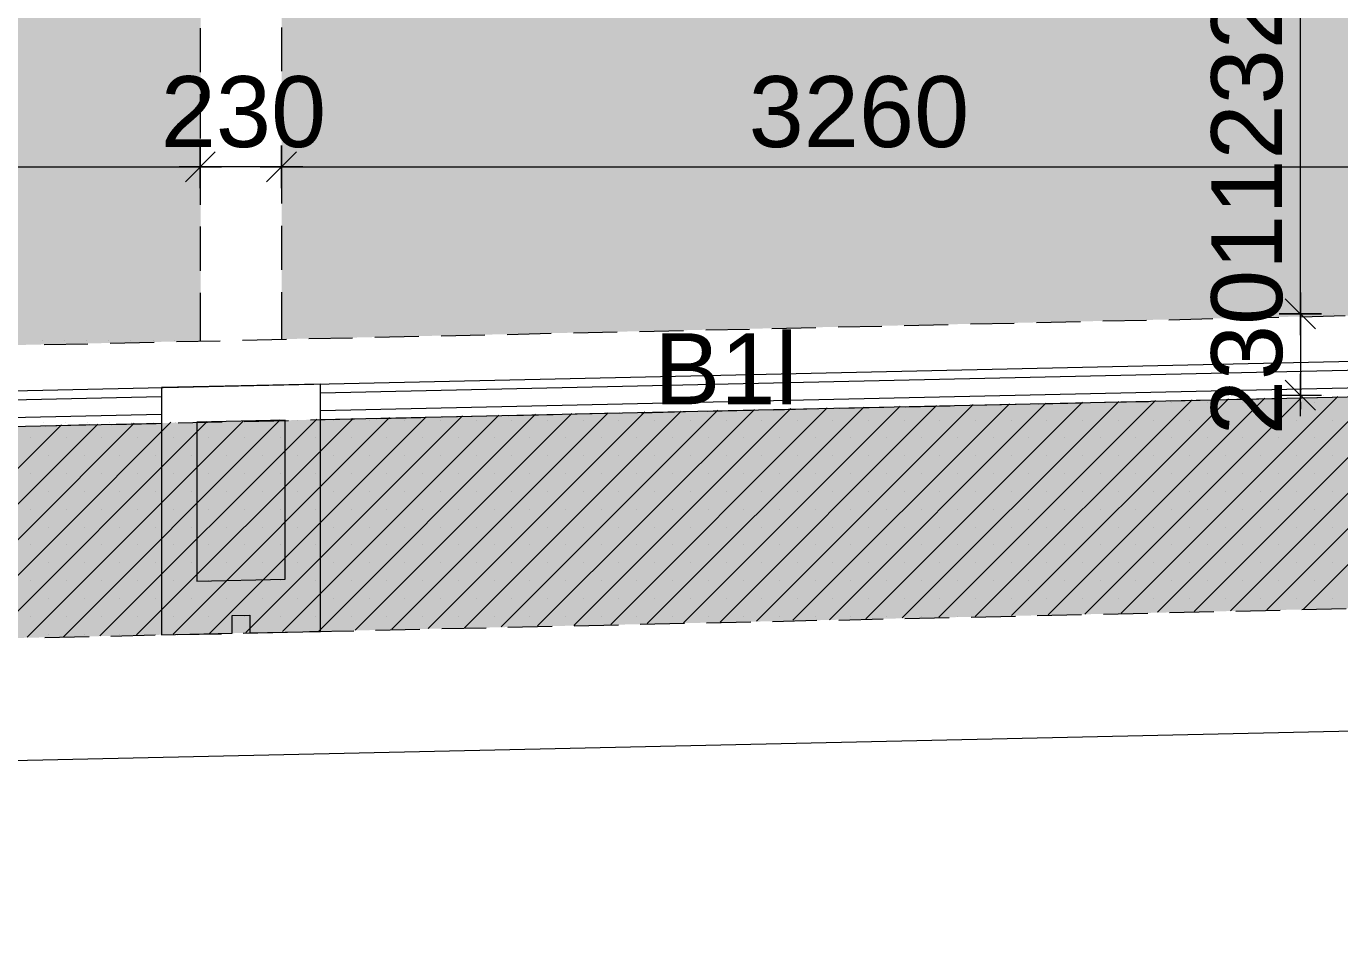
# Model space of a CAD drawing. Header units: millimetres. Extents: x -1303 to 98744, y -1303 to 90097.
# Drawn here: x 59436 to 63157, y 14373 to 16963 of the extents above; entities that cross this region are included whole.
import ezdxf

# ---------------------------------------------------------------- set-up
doc = ezdxf.new("R2010")
doc.units = ezdxf.units.MM
doc.layers.add('PDF_Geometry', color=7, linetype='Continuous')
doc.layers.add('PDF_Text', color=7, linetype='Continuous')
doc.layers.add('PDF_Solid Fills', color=192, linetype='Continuous', true_color=0xc2c0c0c0)
doc.styles.add('PDF ArialMT', font='arial.ttf')

msp = doc.modelspace()

# ---------------------------------------------------------------- hatches: boundary and pattern name
at = {"layer": 'PDF_Solid Fills', "true_color": 0x00007f}
h = msp.add_hatch(color=254, dxfattribs=at)
h.paths.add_polyline_path([(74624.31541, 16167.67383), (74624.31541, 15567.81796), (9799.46285, 14130.21454), (9804.28731, 14730.15409)], flags=0)
h.paths.add_polyline_path([(7404.275, 37242.73593), (8004.29925, 37242.73593), (8004.29925, 16872.72168), (7404.275, 16872.72168)], flags=0)
h.paths.add_polyline_path([(8004.29925, 16872.72168), (7983.4807, 16679.51365), (7983.31127, 16481.90264), (8004.55339, 16283.02302), (8047.46016, 16086.42856), (8111.52536, 15895.75776), (8195.3089, 15714.14292), (8297.03284, 15544.62953), (8413.99157, 15389.5038), (8546.60657, 15247.57974), (8696.06174, 15118.18072), (8860.41285, 15004.26957), (9037.28897, 14908.29987), (9223.47415, 14832.13321), (9415.6677, 14776.86981), (9610.40055, 14743.01796), (9804.28731, 14730.15409), (9799.46285, 14130.21454), (9584.16557, 14140.28601), (9363.53556, 14170.83718), (9140.28256, 14223.64598), (8917.70726, 14299.55851), (8699.36241, 14399.25246), (8488.88858, 14522.21955), (8289.92424, 14667.61267), (8106.02423, 14833.65595), (7940.23508, 15017.64068), (7795.09507, 15216.68973), (7672.21268, 15427.33299), (7572.77287, 15645.76255), (7497.02977, 15868.42256), (7444.47407, 16091.67659), (7414.09232, 16312.38925), (7404.275, 16527.68859), (7404.275, 16872.72168), (8004.29925, 16872.72168)], flags=0)
h.paths.add_polyline_path([(7194.30944, 37692.71099), (7194.30944, 80672.7138), (7694.3009, 80672.7138), (7694.3009, 37692.71099)], flags=0)
h = msp.add_hatch(color=254, dxfattribs=at)
h.paths.add_polyline_path([(12814.30857, 16872.72168), (12814.30857, 15026.95077), (9799.20871, 14960.09316), (9658.30121, 14967.03233), (9514.00728, 14987.42836), (9368.02118, 15022.38044), (9222.54335, 15072.39683), (9079.77321, 15137.90008), (8942.25007, 15218.63604), (8812.34276, 15314.0138), (8692.25382, 15422.7637), (8584.01219, 15543.36091), (8489.14272, 15673.68971), (8408.99871, 15811.5517), (8344.08741, 15954.57597), (8294.664, 16100.30898), (8260.38859, 16246.37773), (8240.58554, 16390.84108), (8234.23832, 16531.75065), (8234.23832, 16872.72168)], flags=0)
h.paths.add_polyline_path([(22479.26705, 17272.68137), (22479.26705, 15241.31724), (19209.26177, 15168.7901), (19209.26177, 17272.68137)], flags=0)
h.paths.add_polyline_path([(25959.23687, 17272.68137), (25959.23687, 15322.73089), (22709.2898, 15246.39481), (22709.2898, 17272.68137)], flags=0)
h.paths.add_polyline_path([(32124.25101, 18282.73679), (32124.25101, 15455.26118), (26189.25962, 15327.89318), (26189.25962, 18282.73679)], flags=0)
h.paths.add_polyline_path([(36934.25928, 16872.72168), (36934.25928, 15561.8943), (32354.27376, 15460.33875), (32354.27376, 16872.72168)], flags=0)
h.paths.add_polyline_path([(50274.26033, 16872.72168), (50274.26033, 15857.75915), (45694.27273, 15756.20359), (45694.27273, 16872.72168)], flags=0)
h.paths.add_polyline_path([(59929.31471, 17272.68137), (59929.31471, 16071.87252), (56669.29721, 15999.59848), (56669.29721, 17272.68137)], flags=0)
h.paths.add_polyline_path([(63419.27024, 17272.68137), (63419.27024, 16149.30779), (60159.25274, 16076.95111), (60159.25274, 17272.68137)], flags=0)
h.paths.add_polyline_path([(69584.28231, 18282.73679), (69584.28231, 16285.98588), (63649.29506, 16154.3864), (63649.29506, 18282.73679)], flags=0)
h.paths.add_polyline_path([(74394.29472, 16872.72168), (74394.29472, 16409.62861), (69814.31126, 16291.06242), (69814.31126, 16872.72168)], flags=0)
h.paths.add_polyline_path([(18979.23903, 18282.73679), (18979.23903, 15163.7115), (13044.24764, 15027.79686), (13044.24764, 18282.73679), (18944.28591, 18282.73679)], flags=0)
h.paths.add_polyline_path([(56439.27239, 18282.73679), (56439.27239, 15994.4362), (50504.281, 15862.83775), (50504.281, 18282.73679)], flags=0)

# ---------------------------------------------------------------- linework, layer by layer
at = {"layer": 'PDF_Geometry', "color": 9, "lineweight": 0, "true_color": 0xc0c0c0}
msp.add_lwpolyline([(73543.76698, 33926.94469), (73593.70177, 33827.08339), (73593.70177, 33926.94469), (74523.7764, 33926.94469), (74523.7764, 34597.21299), (74623.6377, 34597.21299), (74623.6377, 16267.28307), (9842.20122, 14831.96378, -0.0040587119), (9814.553, 14831.94622, -0.4141989555), (8103.90849, 16521.17195), (8103.90849, 13152.0657)], format="xyb", dxfattribs=at)
at = {"layer": 'PDF_Geometry', "color": 122, "lineweight": 0, "true_color": 0x00b88a}
for points in [[(63045.46185, 16188.5771), (63045.46185, 16169.11187), (63045.46185, 17252.37109), (63045.46185, 17232.06081)], [(56709.24008, 16565.17894), (56688.92979, 16565.17894), (59909.08707, 16565.17894), (59888.77679, 16565.17894)], [(60158.74446, 16565.17894), (59928.55436, 16565.17894)], [(60198.52205, 16565.17894), (60179.05475, 16565.17894), (63399.21203, 16565.17894), (63378.90174, 16565.17894)], [(63045.46185, 16148.80159), (63045.46185, 15918.60838)], [(63045.46185, 15858.52156), (63045.46185, 15978.69521)], [(63087.77666, 15876.29357), (63002.29991, 15960.92319)], [(62985.37398, 15918.60838), (63105.54971, 15918.60838)], [(63045.46185, 15899.14316), (63045.46185, 15878.83184)]]:
    msp.add_lwpolyline(points, dxfattribs=at)
at = {"layer": 'PDF_Geometry', "color": 157, "lineweight": 0, "true_color": 0x3f5f7f}
for points in [[(59928.55436, 16957.85957), (59928.55436, 16833.45444)], [(60158.74446, 16960.39888), (60158.74446, 16835.99374)], [(59928.55436, 16770.82934), (59928.55436, 16645.57708)], [(60158.74446, 16773.36657), (60158.74446, 16648.11639)], [(59928.55436, 16582.94991), (59928.55436, 16457.69973)], [(60158.74446, 16585.48922), (60158.74446, 16461.08408)], [(59928.55436, 16395.91968), (59928.55436, 16270.66742)], [(60158.74446, 16398.45899), (60158.74446, 16273.20673)], [(59928.55436, 16208.04233), (59928.55436, 16071.7878)], [(60158.74446, 16210.57956), (60158.74446, 16076.86641)], [(61735.39688, 16111.56331), (61859.79995, 16114.10261)], [(61922.42505, 16115.79479), (62047.67938, 16118.3341)], [(62110.30448, 16120.02627), (62234.71168, 16122.56558)], [(62297.33678, 16124.25775), (62422.58697, 16126.79706)], [(62485.21207, 16128.48924), (62609.61927, 16131.02854)], [(62672.24436, 16131.87567), (62797.49869, 16135.26002)], [(62860.12379, 16136.10715), (62984.52686, 16139.4915)], [(63047.15609, 16140.33863), (63172.40628, 16143.72298)], [(60047.87883, 16074.3271), (60173.13316, 16076.86641)], [(60235.75825, 16078.55859), (60360.16546, 16081.09789)], [(60422.79056, 16082.79007), (60548.04075, 16085.32937)], [(60610.66585, 16086.17442), (60735.07305, 16089.56085)], [(60797.69814, 16090.4059), (60922.95247, 16093.79233)], [(60985.57757, 16094.63739), (61109.98064, 16098.02381)], [(61172.60987, 16098.86887), (61297.86006, 16101.40817)], [(61360.48516, 16103.10035), (61484.89237, 16105.63965)], [(61547.51746, 16107.33183), (61672.76766, 16109.87113)], [(59485.93894, 16061.63266), (59610.34615, 16064.17196)], [(59672.97124, 16065.86414), (59798.22144, 16068.40345)], [(59860.85066, 16070.09562), (59985.25373, 16072.63493)], [(62115.38308, 15889.8341), (62239.78615, 15892.37341)], [(62302.41538, 15894.06559), (62427.66557, 15896.60489)], [(62490.29067, 15898.29707), (62614.69788, 15900.83637)], [(62677.32297, 15902.52855), (62802.57317, 15905.06785)], [(62865.20239, 15906.76003), (62989.60546, 15909.29933)], [(63052.23057, 15910.99151), (63177.48489, 15913.53081)], [(60427.86916, 15852.59687), (60553.11935, 15855.13616)], [(60615.74445, 15856.82835), (60740.15166, 15859.36764)], [(60802.77675, 15861.05983), (60928.02695, 15863.59912)], [(60990.65617, 15865.29131), (61115.05924, 15867.83061)], [(61177.68434, 15868.6767), (61302.93867, 15872.06209)], [(61365.56376, 15872.90818), (61489.97097, 15876.29357)], [(61552.59607, 15877.13966), (61677.84626, 15880.52505)], [(61740.47136, 15881.37114), (61864.87856, 15884.75653)], [(61927.50365, 15885.60262), (62052.75798, 15888.14193)], [(59491.01754, 15831.43946), (59615.42474, 15834.82485)], [(59678.04985, 15835.67094), (59803.30003, 15838.21024)], [(59865.92514, 15839.90242), (59990.33234, 15842.44172)], [(60052.95743, 15844.1339), (60178.21176, 15846.6732)], [(60240.83686, 15848.36538), (60365.23993, 15850.90468)]]:
    msp.add_lwpolyline(points, dxfattribs=at)
at = {"layer": 'PDF_Geometry', "color": 122, "lineweight": 0, "true_color": 0x00b88a}
for points in [[(59970.86917, 16607.49375), (59886.23955, 16522.86412)], [(59928.55436, 16505.09107), (59928.55436, 16625.26473)], [(60116.42965, 16522.86412), (60201.05928, 16607.49375)], [(60158.74446, 16625.26473), (60158.74446, 16505.09107)], [(59988.6381, 16565.17894), (59868.46651, 16565.17894)], [(60098.65661, 16565.17894), (60218.83233, 16565.17894)], [(63087.77666, 16106.48678), (63002.29991, 16191.1164)], [(63045.46185, 16088.71373), (63045.46185, 16208.88738)], [(62985.37398, 16148.80159), (63105.54971, 16148.80159)]]:
    msp.add_lwpolyline(points, close=True, dxfattribs=at)
at = {"layer": 'PDF_Geometry', "lineweight": 0}
for points in [[(59928.55436, 16565.17894), (59928.55436, 16565.17894)], [(59928.55436, 16565.17894), (59928.55436, 16565.17894)], [(60158.74446, 16565.17894), (60158.74446, 16565.17894)], [(60158.74446, 16565.17894), (60158.74446, 16565.17894)], [(63045.46185, 16148.80159), (63045.46185, 16148.80159)], [(63045.46185, 16148.80159), (63045.46185, 16148.80159)], [(63138.55443, 16148.80159), (63138.55443, 16148.80159)], [(63138.55443, 16148.80159), (63138.55443, 16148.80159)], [(59481.70746, 16071.7878), (59481.70746, 16071.7878)], [(59481.70746, 16071.7878), (59481.70746, 16071.7878)], [(59544.33256, 16071.7878), (59544.33256, 16071.7878)], [(59544.33256, 16071.7878), (59544.33256, 16071.7878)], [(59606.96178, 16071.7878), (59606.96178, 16071.7878)], [(59606.96178, 16071.7878), (59606.96178, 16071.7878)], [(59669.58688, 16071.7878), (59669.58688, 16071.7878)], [(59669.58688, 16071.7878), (59669.58688, 16071.7878)], [(59732.21198, 16071.7878), (59732.21198, 16071.7878)], [(59732.21198, 16071.7878), (59732.21198, 16071.7878)], [(59794.83707, 16071.7878), (59794.83707, 16071.7878)], [(59794.83707, 16071.7878), (59794.83707, 16071.7878)], [(59856.61918, 16071.7878), (59856.61918, 16071.7878)], [(59856.61918, 16071.7878), (59856.61918, 16071.7878)], [(59928.55436, 16071.7878), (59928.55436, 16071.7878)], [(59928.55436, 16071.7878), (59928.55436, 16071.7878)], [(61504.35552, 15277.96149), (62117.92031, 15891.52628)], [(61607.60532, 15280.5008), (62221.17012, 15894.06559)], [(61710.85099, 15282.19297), (62324.41578, 15895.75776)], [(61814.10078, 15284.73228), (62427.66557, 15898.29707)], [(61917.35058, 15287.27158), (62530.91537, 15900.83637)], [(62020.59624, 15288.96376), (62635.00816, 15903.37464)], [(62123.84605, 15291.50306), (62738.25795, 15905.06785)], [(62227.09171, 15294.04133), (62841.50362, 15907.60612)], [(62331.18863, 15295.73454), (62944.75342, 15910.14542)], [(62434.43429, 15298.27281), (63047.99908, 15911.8376)], [(62478.44335, 15898.29707), (62478.44335, 15898.29707)], [(62537.68409, 15300.81211), (63151.24888, 15914.3769)], [(62579.15178, 15898.29707), (62579.15178, 15898.29707)], [(62640.93388, 15303.35038), (63254.49867, 15916.91517)], [(62680.70733, 15898.29707), (62680.70733, 15898.29707)], [(62744.17955, 15305.04359), (63357.74434, 15919.45447)], [(62781.41576, 15898.29707), (62781.41576, 15898.29707)], [(62847.42935, 15307.58186), (63460.99414, 15921.14665)], [(62882.12832, 15898.29707), (62882.12832, 15898.29707)], [(62950.67501, 15310.12117), (63564.2398, 15923.68596)], [(62983.68387, 15898.29707), (62983.68387, 15898.29707)], [(63045.46185, 15918.60838), (63045.46185, 15918.60838)], [(63053.92481, 15311.81334), (63667.4896, 15926.22526)], [(63084.3923, 15898.29707), (63084.3923, 15898.29707)], [(63109.78119, 15918.60838), (63109.78119, 15918.60838)], [(59747.44366, 15239.03208), (60361.85557, 15852.59687)], [(59851.54058, 15241.57137), (60465.10537, 15855.13616)], [(59954.78624, 15243.26356), (60568.35104, 15856.82835)], [(60058.03604, 15245.80285), (60671.60083, 15859.36764)], [(60161.28583, 15248.34112), (60774.85062, 15861.90591)], [(60264.5315, 15250.03433), (60878.09629, 15864.44522)], [(60367.7813, 15252.5726), (60981.34609, 15866.13739)], [(60471.02696, 15255.11191), (61084.59176, 15868.6767)], [(60574.27676, 15256.80409), (61187.84155, 15871.216)], [(60677.52655, 15259.34339), (61291.09134, 15872.90818)], [(60780.77222, 15261.88269), (61395.18413, 15875.44748)], [(60884.02202, 15264.42096), (61498.43393, 15877.98575)], [(60987.26768, 15266.11417), (61601.67959, 15880.52505)], [(61091.3646, 15268.65245), (61704.9294, 15882.21724)], [(61194.61027, 15271.19174), (61808.17506, 15884.75653)], [(61297.86006, 15272.88393), (61911.42485, 15887.2948)], [(61401.10986, 15275.42322), (62014.67465, 15888.98801)], [(58921.46181, 15220.41396), (59535.0266, 15833.97875)], [(59024.70747, 15222.95224), (59638.27226, 15836.51703)], [(59127.95728, 15225.49154), (59741.52207, 15839.05633)], [(59231.20294, 15227.18372), (59844.76773, 15841.59563)], [(59334.45273, 15229.72302), (59948.01753, 15843.28781)], [(59437.70253, 15232.26232), (60051.26732, 15845.82711)], [(59484.24882, 15841.59563), (59484.24882, 15841.59563)], [(59540.94819, 15233.9545), (60155.36011, 15848.36538)], [(59546.87393, 15841.59563), (59546.87393, 15841.59563)], [(59609.49902, 15841.59563), (59609.49902, 15841.59563)], [(59644.198, 15236.4938), (60258.6099, 15850.0586)], [(59672.12411, 15841.59563), (59672.12411, 15841.59563)], [(59734.74922, 15841.59563), (59734.74922, 15841.59563)], [(59797.37844, 15841.59563), (59797.37844, 15841.59563)], [(59859.15642, 15841.59563), (59859.15642, 15841.59563)], [(59933.62884, 15841.59563), (59933.62884, 15841.59563)], [(60205.29076, 15847.51929), (60205.29076, 15847.51929)], [(60305.99919, 15847.51929), (60305.99919, 15847.51929)], [(60407.55475, 15847.51929), (60407.55475, 15847.51929)], [(60508.2673, 15847.51929), (60508.2673, 15847.51929)], [(60609.82285, 15847.51929), (60609.82285, 15847.51929)], [(60710.53129, 15847.51929), (60710.53129, 15847.51929)], [(60811.23971, 15847.51929), (60811.23971, 15847.51929)], [(60912.79526, 15847.51929), (60912.79526, 15847.51929)], [(61013.50369, 15847.51929), (61013.50369, 15847.51929)], [(61114.21212, 15847.51929), (61114.21212, 15847.51929)], [(61215.76768, 15847.51929), (61215.76768, 15847.51929)], [(61316.48023, 15847.51929), (61316.48023, 15847.51929)], [(61418.03578, 15847.51929), (61418.03578, 15847.51929)], [(61518.74422, 15847.51929), (61518.74422, 15847.51929)], [(61619.45264, 15847.51929), (61619.45264, 15847.51929)], [(61721.00819, 15847.51929), (61721.00819, 15847.51929)], [(61821.71662, 15847.51929), (61821.71662, 15847.51929)], [(61922.42505, 15847.51929), (61922.42505, 15847.51929)], [(62023.98061, 15847.51929), (62023.98061, 15847.51929)], [(62124.69316, 15847.51929), (62124.69316, 15847.51929)], [(62226.24871, 15847.51929), (62226.24871, 15847.51929)], [(62326.95715, 15847.51929), (62326.95715, 15847.51929)], [(62427.66557, 15847.51929), (62427.66557, 15847.51929)], [(62529.22113, 15847.51929), (62529.22113, 15847.51929)], [(62629.92955, 15847.51929), (62629.92955, 15847.51929)], [(62730.63799, 15847.51929), (62730.63799, 15847.51929)], [(62832.19354, 15847.51929), (62832.19354, 15847.51929)], [(62932.90609, 15847.51929), (62932.90609, 15847.51929)], [(63034.46164, 15847.51929), (63034.46164, 15847.51929)], [(63135.17008, 15847.51929), (63135.17008, 15847.51929)], [(59447.8556, 15797.58761), (59447.8556, 15797.58761)], [(59548.56404, 15797.58761), (59548.56404, 15797.58761)], [(59649.27659, 15797.58761), (59649.27659, 15797.58761)], [(59750.83215, 15797.58761), (59750.83215, 15797.58761)], [(59851.54058, 15797.58761), (59851.54058, 15797.58761)], [(59953.09613, 15797.58761), (59953.09613, 15797.58761)], [(60053.80456, 15797.58761), (60053.80456, 15797.58761)], [(60154.51298, 15797.58761), (60154.51298, 15797.58761)], [(60256.06854, 15797.58761), (60256.06854, 15797.58761)], [(60356.77697, 15797.58761), (60356.77697, 15797.58761)], [(60457.48953, 15797.58761), (60457.48953, 15797.58761)], [(60559.04508, 15797.58761), (60559.04508, 15797.58761)], [(60659.75351, 15797.58761), (60659.75351, 15797.58761)], [(60761.30906, 15797.58761), (60761.30906, 15797.58761)], [(60862.01749, 15797.58761), (60862.01749, 15797.58761)], [(60962.72591, 15797.58761), (60962.72591, 15797.58761)], [(61064.28147, 15797.58761), (61064.28147, 15797.58761)], [(61164.9899, 15797.58761), (61164.9899, 15797.58761)], [(61265.70246, 15797.58761), (61265.70246, 15797.58761)], [(61367.25801, 15797.58761), (61367.25801, 15797.58761)], [(61467.96644, 15797.58761), (61467.96644, 15797.58761)], [(61569.52199, 15797.58761), (61569.52199, 15797.58761)], [(61670.23042, 15797.58761), (61670.23042, 15797.58761)], [(61770.93884, 15797.58761), (61770.93884, 15797.58761)], [(61872.4944, 15797.58761), (61872.4944, 15797.58761)], [(61973.20283, 15797.58761), (61973.20283, 15797.58761)], [(62073.91539, 15797.58761), (62073.91539, 15797.58761)], [(62175.47094, 15797.58761), (62175.47094, 15797.58761)], [(62276.17937, 15797.58761), (62276.17937, 15797.58761)], [(62377.73492, 15797.58761), (62377.73492, 15797.58761)], [(62478.44335, 15797.58761), (62478.44335, 15797.58761)], [(62579.15178, 15797.58761), (62579.15178, 15797.58761)], [(62680.70733, 15797.58761), (62680.70733, 15797.58761)], [(62781.41576, 15797.58761), (62781.41576, 15797.58761)], [(62882.12832, 15797.58761), (62882.12832, 15797.58761)], [(62983.68387, 15797.58761), (62983.68387, 15797.58761)], [(63084.3923, 15797.58761), (63084.3923, 15797.58761)], [(59497.78626, 15746.80983), (59497.78626, 15746.80983)], [(59599.34181, 15746.80983), (59599.34181, 15746.80983)], [(59700.05437, 15746.80983), (59700.05437, 15746.80983)], [(59801.60992, 15746.80983), (59801.60992, 15746.80983)], [(59902.31836, 15746.80983), (59902.31836, 15746.80983)], [(60003.02678, 15746.80983), (60003.02678, 15746.80983)], [(60104.58233, 15746.80983), (60104.58233, 15746.80983)], [(60205.29076, 15746.80983), (60205.29076, 15746.80983)], [(60305.99919, 15746.80983), (60305.99919, 15746.80983)], [(60407.55475, 15746.80983), (60407.55475, 15746.80983)], [(60508.2673, 15746.80983), (60508.2673, 15746.80983)], [(60609.82285, 15746.80983), (60609.82285, 15746.80983)], [(60710.53129, 15746.80983), (60710.53129, 15746.80983)], [(60811.23971, 15746.80983), (60811.23971, 15746.80983)], [(60912.79526, 15746.80983), (60912.79526, 15746.80983)], [(61013.50369, 15746.80983), (61013.50369, 15746.80983)], [(61114.21212, 15746.80983), (61114.21212, 15746.80983)], [(61215.76768, 15746.80983), (61215.76768, 15746.80983)], [(61316.48023, 15746.80983), (61316.48023, 15746.80983)], [(61418.03578, 15746.80983), (61418.03578, 15746.80983)], [(61518.74422, 15746.80983), (61518.74422, 15746.80983)], [(61619.45264, 15746.80983), (61619.45264, 15746.80983)], [(61721.00819, 15746.80983), (61721.00819, 15746.80983)], [(61821.71662, 15746.80983), (61821.71662, 15746.80983)], [(61922.42505, 15746.80983), (61922.42505, 15746.80983)], [(62023.98061, 15746.80983), (62023.98061, 15746.80983)], [(62124.69316, 15746.80983), (62124.69316, 15746.80983)], [(62226.24871, 15746.80983), (62226.24871, 15746.80983)], [(62326.95715, 15746.80983), (62326.95715, 15746.80983)], [(62427.66557, 15746.80983), (62427.66557, 15746.80983)], [(62529.22113, 15746.80983), (62529.22113, 15746.80983)], [(62629.92955, 15746.80983), (62629.92955, 15746.80983)], [(62730.63799, 15746.80983), (62730.63799, 15746.80983)], [(62832.19354, 15746.80983), (62832.19354, 15746.80983)], [(62932.90609, 15746.80983), (62932.90609, 15746.80983)], [(63034.46164, 15746.80983), (63034.46164, 15746.80983)], [(63135.17008, 15746.80983), (63135.17008, 15746.80983)], [(59447.8556, 15696.03206), (59447.8556, 15696.03206)], [(59548.56404, 15696.03206), (59548.56404, 15696.03206)], [(59649.27659, 15696.03206), (59649.27659, 15696.03206)], [(59750.83215, 15696.03206), (59750.83215, 15696.03206)], [(59851.54058, 15696.03206), (59851.54058, 15696.03206)], [(59953.09613, 15696.03206), (59953.09613, 15696.03206)], [(60053.80456, 15696.03206), (60053.80456, 15696.03206)], [(60154.51298, 15696.03206), (60154.51298, 15696.03206)], [(60256.06854, 15696.03206), (60256.06854, 15696.03206)], [(60356.77697, 15696.03206), (60356.77697, 15696.03206)], [(60457.48953, 15696.03206), (60457.48953, 15696.03206)], [(60559.04508, 15696.03206), (60559.04508, 15696.03206)], [(60659.75351, 15696.03206), (60659.75351, 15696.03206)], [(60761.30906, 15696.03206), (60761.30906, 15696.03206)], [(60862.01749, 15696.03206), (60862.01749, 15696.03206)], [(60962.72591, 15696.03206), (60962.72591, 15696.03206)], [(61064.28147, 15696.03206), (61064.28147, 15696.03206)], [(61164.9899, 15696.03206), (61164.9899, 15696.03206)], [(61265.70246, 15696.03206), (61265.70246, 15696.03206)], [(61367.25801, 15696.03206), (61367.25801, 15696.03206)], [(61467.96644, 15696.03206), (61467.96644, 15696.03206)], [(61569.52199, 15696.03206), (61569.52199, 15696.03206)], [(61670.23042, 15696.03206), (61670.23042, 15696.03206)], [(61770.93884, 15696.03206), (61770.93884, 15696.03206)], [(61872.4944, 15696.03206), (61872.4944, 15696.03206)], [(61973.20283, 15696.03206), (61973.20283, 15696.03206)], [(62073.91539, 15696.03206), (62073.91539, 15696.03206)], [(62175.47094, 15696.03206), (62175.47094, 15696.03206)], [(62276.17937, 15696.03206), (62276.17937, 15696.03206)], [(62377.73492, 15696.03206), (62377.73492, 15696.03206)], [(62478.44335, 15696.03206), (62478.44335, 15696.03206)], [(62579.15178, 15696.03206), (62579.15178, 15696.03206)], [(62680.70733, 15696.03206), (62680.70733, 15696.03206)], [(62781.41576, 15696.03206), (62781.41576, 15696.03206)], [(62882.12832, 15696.03206), (62882.12832, 15696.03206)], [(62983.68387, 15696.03206), (62983.68387, 15696.03206)], [(63084.3923, 15696.03206), (63084.3923, 15696.03206)], [(59497.78626, 15646.10037), (59497.78626, 15646.10037)], [(59599.34181, 15646.10037), (59599.34181, 15646.10037)], [(59700.05437, 15646.10037), (59700.05437, 15646.10037)], [(59801.60992, 15646.10037), (59801.60992, 15646.10037)], [(59902.31836, 15646.10037), (59902.31836, 15646.10037)], [(60003.02678, 15646.10037), (60003.02678, 15646.10037)], [(60104.58233, 15646.10037), (60104.58233, 15646.10037)], [(60205.29076, 15646.10037), (60205.29076, 15646.10037)], [(60305.99919, 15646.10037), (60305.99919, 15646.10037)], [(60407.55475, 15646.10037), (60407.55475, 15646.10037)], [(60508.2673, 15646.10037), (60508.2673, 15646.10037)], [(60609.82285, 15646.10037), (60609.82285, 15646.10037)], [(60710.53129, 15646.10037), (60710.53129, 15646.10037)], [(60811.23971, 15646.10037), (60811.23971, 15646.10037)], [(60912.79526, 15646.10037), (60912.79526, 15646.10037)], [(61013.50369, 15646.10037), (61013.50369, 15646.10037)], [(61114.21212, 15646.10037), (61114.21212, 15646.10037)], [(61215.76768, 15646.10037), (61215.76768, 15646.10037)], [(61316.48023, 15646.10037), (61316.48023, 15646.10037)], [(61418.03578, 15646.10037), (61418.03578, 15646.10037)], [(61518.74422, 15646.10037), (61518.74422, 15646.10037)], [(61619.45264, 15646.10037), (61619.45264, 15646.10037)], [(61721.00819, 15646.10037), (61721.00819, 15646.10037)], [(61821.71662, 15646.10037), (61821.71662, 15646.10037)], [(61922.42505, 15646.10037), (61922.42505, 15646.10037)], [(62023.98061, 15646.10037), (62023.98061, 15646.10037)], [(62124.69316, 15646.10037), (62124.69316, 15646.10037)], [(62226.24871, 15646.10037), (62226.24871, 15646.10037)], [(62326.95715, 15646.10037), (62326.95715, 15646.10037)], [(62427.66557, 15646.10037), (62427.66557, 15646.10037)], [(62529.22113, 15646.10037), (62529.22113, 15646.10037)], [(62629.92955, 15646.10037), (62629.92955, 15646.10037)], [(62730.63799, 15646.10037), (62730.63799, 15646.10037)], [(62832.19354, 15646.10037), (62832.19354, 15646.10037)], [(62932.90609, 15646.10037), (62932.90609, 15646.10037)], [(63034.46164, 15646.10037), (63034.46164, 15646.10037)], [(63135.17008, 15646.10037), (63135.17008, 15646.10037)], [(59447.8556, 15595.32259), (59447.8556, 15595.32259)], [(59548.56404, 15595.32259), (59548.56404, 15595.32259)], [(59649.27659, 15595.32259), (59649.27659, 15595.32259)], [(59750.83215, 15595.32259), (59750.83215, 15595.32259)], [(59851.54058, 15595.32259), (59851.54058, 15595.32259)], [(59953.09613, 15595.32259), (59953.09613, 15595.32259)], [(60053.80456, 15595.32259), (60053.80456, 15595.32259)], [(60154.51298, 15595.32259), (60154.51298, 15595.32259)], [(60256.06854, 15595.32259), (60256.06854, 15595.32259)], [(60356.77697, 15595.32259), (60356.77697, 15595.32259)], [(60457.48953, 15595.32259), (60457.48953, 15595.32259)], [(60559.04508, 15595.32259), (60559.04508, 15595.32259)], [(60659.75351, 15595.32259), (60659.75351, 15595.32259)], [(60761.30906, 15595.32259), (60761.30906, 15595.32259)], [(60862.01749, 15595.32259), (60862.01749, 15595.32259)], [(60962.72591, 15595.32259), (60962.72591, 15595.32259)], [(61064.28147, 15595.32259), (61064.28147, 15595.32259)], [(61164.9899, 15595.32259), (61164.9899, 15595.32259)], [(61265.70246, 15595.32259), (61265.70246, 15595.32259)], [(61367.25801, 15595.32259), (61367.25801, 15595.32259)], [(61467.96644, 15595.32259), (61467.96644, 15595.32259)], [(61569.52199, 15595.32259), (61569.52199, 15595.32259)], [(61670.23042, 15595.32259), (61670.23042, 15595.32259)], [(61770.93884, 15595.32259), (61770.93884, 15595.32259)], [(61872.4944, 15595.32259), (61872.4944, 15595.32259)], [(61973.20283, 15595.32259), (61973.20283, 15595.32259)], [(62073.91539, 15595.32259), (62073.91539, 15595.32259)], [(62175.47094, 15595.32259), (62175.47094, 15595.32259)], [(62276.17937, 15595.32259), (62276.17937, 15595.32259)], [(62377.73492, 15595.32259), (62377.73492, 15595.32259)], [(62478.44335, 15595.32259), (62478.44335, 15595.32259)], [(62579.15178, 15595.32259), (62579.15178, 15595.32259)], [(62680.70733, 15595.32259), (62680.70733, 15595.32259)], [(62781.41576, 15595.32259), (62781.41576, 15595.32259)], [(62882.12832, 15595.32259), (62882.12832, 15595.32259)], [(62983.68387, 15595.32259), (62983.68387, 15595.32259)], [(63084.3923, 15595.32259), (63084.3923, 15595.32259)], [(59497.78626, 15544.54482), (59497.78626, 15544.54482)], [(59599.34181, 15544.54482), (59599.34181, 15544.54482)], [(59700.05437, 15544.54482), (59700.05437, 15544.54482)], [(59801.60992, 15544.54482), (59801.60992, 15544.54482)], [(59902.31836, 15544.54482), (59902.31836, 15544.54482)], [(60003.02678, 15544.54482), (60003.02678, 15544.54482)], [(60104.58233, 15544.54482), (60104.58233, 15544.54482)], [(60205.29076, 15544.54482), (60205.29076, 15544.54482)], [(60305.99919, 15544.54482), (60305.99919, 15544.54482)], [(60407.55475, 15544.54482), (60407.55475, 15544.54482)], [(60508.2673, 15544.54482), (60508.2673, 15544.54482)], [(60609.82285, 15544.54482), (60609.82285, 15544.54482)], [(60710.53129, 15544.54482), (60710.53129, 15544.54482)], [(60811.23971, 15544.54482), (60811.23971, 15544.54482)], [(60912.79526, 15544.54482), (60912.79526, 15544.54482)], [(61013.50369, 15544.54482), (61013.50369, 15544.54482)], [(61114.21212, 15544.54482), (61114.21212, 15544.54482)], [(61215.76768, 15544.54482), (61215.76768, 15544.54482)], [(61316.48023, 15544.54482), (61316.48023, 15544.54482)], [(61418.03578, 15544.54482), (61418.03578, 15544.54482)], [(61518.74422, 15544.54482), (61518.74422, 15544.54482)], [(61619.45264, 15544.54482), (61619.45264, 15544.54482)], [(61721.00819, 15544.54482), (61721.00819, 15544.54482)], [(61821.71662, 15544.54482), (61821.71662, 15544.54482)], [(61922.42505, 15544.54482), (61922.42505, 15544.54482)], [(62023.98061, 15544.54482), (62023.98061, 15544.54482)], [(62124.69316, 15544.54482), (62124.69316, 15544.54482)], [(62226.24871, 15544.54482), (62226.24871, 15544.54482)], [(62326.95715, 15544.54482), (62326.95715, 15544.54482)], [(62427.66557, 15544.54482), (62427.66557, 15544.54482)], [(62529.22113, 15544.54482), (62529.22113, 15544.54482)], [(62629.92955, 15544.54482), (62629.92955, 15544.54482)], [(62730.63799, 15544.54482), (62730.63799, 15544.54482)], [(62832.19354, 15544.54482), (62832.19354, 15544.54482)], [(62932.90609, 15544.54482), (62932.90609, 15544.54482)], [(63034.46164, 15544.54482), (63034.46164, 15544.54482)], [(63135.17008, 15544.54482), (63135.17008, 15544.54482)], [(59447.8556, 15494.61417), (59447.8556, 15494.61417)], [(59548.56404, 15494.61417), (59548.56404, 15494.61417)], [(59649.27659, 15494.61417), (59649.27659, 15494.61417)], [(59750.83215, 15494.61417), (59750.83215, 15494.61417)], [(59851.54058, 15494.61417), (59851.54058, 15494.61417)], [(59953.09613, 15494.61417), (59953.09613, 15494.61417)], [(60053.80456, 15494.61417), (60053.80456, 15494.61417)], [(60154.51298, 15494.61417), (60154.51298, 15494.61417)], [(60256.06854, 15494.61417), (60256.06854, 15494.61417)], [(60356.77697, 15494.61417), (60356.77697, 15494.61417)], [(60457.48953, 15494.61417), (60457.48953, 15494.61417)], [(60559.04508, 15494.61417), (60559.04508, 15494.61417)], [(60659.75351, 15494.61417), (60659.75351, 15494.61417)], [(60761.30906, 15494.61417), (60761.30906, 15494.61417)], [(60862.01749, 15494.61417), (60862.01749, 15494.61417)], [(60962.72591, 15494.61417), (60962.72591, 15494.61417)], [(61064.28147, 15494.61417), (61064.28147, 15494.61417)], [(61164.9899, 15494.61417), (61164.9899, 15494.61417)], [(61265.70246, 15494.61417), (61265.70246, 15494.61417)], [(61367.25801, 15494.61417), (61367.25801, 15494.61417)], [(61467.96644, 15494.61417), (61467.96644, 15494.61417)], [(61569.52199, 15494.61417), (61569.52199, 15494.61417)], [(61670.23042, 15494.61417), (61670.23042, 15494.61417)], [(61770.93884, 15494.61417), (61770.93884, 15494.61417)], [(61872.4944, 15494.61417), (61872.4944, 15494.61417)], [(61973.20283, 15494.61417), (61973.20283, 15494.61417)], [(62073.91539, 15494.61417), (62073.91539, 15494.61417)], [(62175.47094, 15494.61417), (62175.47094, 15494.61417)], [(62276.17937, 15494.61417), (62276.17937, 15494.61417)], [(62377.73492, 15494.61417), (62377.73492, 15494.61417)], [(62478.44335, 15494.61417), (62478.44335, 15494.61417)], [(62579.15178, 15494.61417), (62579.15178, 15494.61417)], [(62680.70733, 15494.61417), (62680.70733, 15494.61417)], [(62781.41576, 15494.61417), (62781.41576, 15494.61417)], [(62882.12832, 15494.61417), (62882.12832, 15494.61417)], [(62983.68387, 15494.61417), (62983.68387, 15494.61417)], [(63084.3923, 15494.61417), (63084.3923, 15494.61417)], [(59497.78626, 15443.83639), (59497.78626, 15443.83639)], [(59599.34181, 15443.83639), (59599.34181, 15443.83639)], [(59700.05437, 15443.83639), (59700.05437, 15443.83639)], [(59801.60992, 15443.83639), (59801.60992, 15443.83639)], [(59902.31836, 15443.83639), (59902.31836, 15443.83639)], [(60003.02678, 15443.83639), (60003.02678, 15443.83639)], [(60104.58233, 15443.83639), (60104.58233, 15443.83639)], [(60205.29076, 15443.83639), (60205.29076, 15443.83639)], [(60305.99919, 15443.83639), (60305.99919, 15443.83639)], [(60407.55475, 15443.83639), (60407.55475, 15443.83639)], [(60508.2673, 15443.83639), (60508.2673, 15443.83639)], [(60609.82285, 15443.83639), (60609.82285, 15443.83639)], [(60710.53129, 15443.83639), (60710.53129, 15443.83639)], [(60811.23971, 15443.83639), (60811.23971, 15443.83639)], [(60912.79526, 15443.83639), (60912.79526, 15443.83639)], [(61013.50369, 15443.83639), (61013.50369, 15443.83639)], [(61114.21212, 15443.83639), (61114.21212, 15443.83639)], [(61215.76768, 15443.83639), (61215.76768, 15443.83639)], [(61316.48023, 15443.83639), (61316.48023, 15443.83639)], [(61418.03578, 15443.83639), (61418.03578, 15443.83639)], [(61518.74422, 15443.83639), (61518.74422, 15443.83639)], [(61619.45264, 15443.83639), (61619.45264, 15443.83639)], [(61721.00819, 15443.83639), (61721.00819, 15443.83639)], [(61821.71662, 15443.83639), (61821.71662, 15443.83639)], [(61922.42505, 15443.83639), (61922.42505, 15443.83639)], [(62023.98061, 15443.83639), (62023.98061, 15443.83639)], [(62124.69316, 15443.83639), (62124.69316, 15443.83639)], [(62226.24871, 15443.83639), (62226.24871, 15443.83639)], [(62326.95715, 15443.83639), (62326.95715, 15443.83639)], [(62427.66557, 15443.83639), (62427.66557, 15443.83639)], [(62529.22113, 15443.83639), (62529.22113, 15443.83639)], [(62629.92955, 15443.83639), (62629.92955, 15443.83639)], [(62730.63799, 15443.83639), (62730.63799, 15443.83639)], [(62832.19354, 15443.83639), (62832.19354, 15443.83639)], [(62932.90609, 15443.83639), (62932.90609, 15443.83639)], [(63034.46164, 15443.83639), (63034.46164, 15443.83639)], [(63135.17008, 15443.83639), (63135.17008, 15443.83639)], [(59447.8556, 15393.05861), (59447.8556, 15393.05861)], [(59548.56404, 15393.05861), (59548.56404, 15393.05861)], [(59649.27659, 15393.05861), (59649.27659, 15393.05861)], [(59750.83215, 15393.05861), (59750.83215, 15393.05861)], [(59851.54058, 15393.05861), (59851.54058, 15393.05861)], [(59953.09613, 15393.05861), (59953.09613, 15393.05861)], [(60053.80456, 15393.05861), (60053.80456, 15393.05861)], [(60154.51298, 15393.05861), (60154.51298, 15393.05861)], [(60256.06854, 15393.05861), (60256.06854, 15393.05861)], [(60356.77697, 15393.05861), (60356.77697, 15393.05861)], [(60457.48953, 15393.05861), (60457.48953, 15393.05861)], [(60559.04508, 15393.05861), (60559.04508, 15393.05861)], [(60659.75351, 15393.05861), (60659.75351, 15393.05861)], [(60761.30906, 15393.05861), (60761.30906, 15393.05861)], [(60862.01749, 15393.05861), (60862.01749, 15393.05861)], [(60962.72591, 15393.05861), (60962.72591, 15393.05861)], [(61064.28147, 15393.05861), (61064.28147, 15393.05861)], [(61164.9899, 15393.05861), (61164.9899, 15393.05861)], [(61265.70246, 15393.05861), (61265.70246, 15393.05861)], [(61367.25801, 15393.05861), (61367.25801, 15393.05861)], [(61467.96644, 15393.05861), (61467.96644, 15393.05861)], [(61569.52199, 15393.05861), (61569.52199, 15393.05861)], [(61670.23042, 15393.05861), (61670.23042, 15393.05861)], [(61770.93884, 15393.05861), (61770.93884, 15393.05861)], [(61872.4944, 15393.05861), (61872.4944, 15393.05861)], [(61973.20283, 15393.05861), (61973.20283, 15393.05861)], [(62073.91539, 15393.05861), (62073.91539, 15393.05861)], [(62175.47094, 15393.05861), (62175.47094, 15393.05861)], [(62276.17937, 15393.05861), (62276.17937, 15393.05861)], [(62377.73492, 15393.05861), (62377.73492, 15393.05861)], [(62478.44335, 15393.05861), (62478.44335, 15393.05861)], [(62579.15178, 15393.05861), (62579.15178, 15393.05861)], [(62680.70733, 15393.05861), (62680.70733, 15393.05861)], [(62781.41576, 15393.05861), (62781.41576, 15393.05861)], [(62882.12832, 15393.05861), (62882.12832, 15393.05861)], [(62983.68387, 15393.05861), (62983.68387, 15393.05861)], [(63084.3923, 15393.05861), (63084.3923, 15393.05861)], [(59497.78626, 15343.12692), (59497.78626, 15343.12692)], [(59599.34181, 15343.12692), (59599.34181, 15343.12692)], [(59700.05437, 15343.12692), (59700.05437, 15343.12692)], [(59801.60992, 15343.12692), (59801.60992, 15343.12692)], [(59902.31836, 15343.12692), (59902.31836, 15343.12692)], [(60003.02678, 15343.12692), (60003.02678, 15343.12692)], [(60104.58233, 15343.12692), (60104.58233, 15343.12692)], [(60205.29076, 15343.12692), (60205.29076, 15343.12692)], [(60305.99919, 15343.12692), (60305.99919, 15343.12692)], [(60407.55475, 15343.12692), (60407.55475, 15343.12692)], [(60508.2673, 15343.12692), (60508.2673, 15343.12692)], [(60609.82285, 15343.12692), (60609.82285, 15343.12692)], [(60710.53129, 15343.12692), (60710.53129, 15343.12692)], [(60811.23971, 15343.12692), (60811.23971, 15343.12692)], [(60912.79526, 15343.12692), (60912.79526, 15343.12692)], [(61013.50369, 15343.12692), (61013.50369, 15343.12692)], [(61114.21212, 15343.12692), (61114.21212, 15343.12692)], [(61215.76768, 15343.12692), (61215.76768, 15343.12692)], [(61316.48023, 15343.12692), (61316.48023, 15343.12692)], [(61418.03578, 15343.12692), (61418.03578, 15343.12692)], [(61518.74422, 15343.12692), (61518.74422, 15343.12692)], [(61619.45264, 15343.12692), (61619.45264, 15343.12692)], [(61721.00819, 15343.12692), (61721.00819, 15343.12692)], [(61821.71662, 15343.12692), (61821.71662, 15343.12692)], [(61922.42505, 15343.12692), (61922.42505, 15343.12692)], [(62023.98061, 15343.12692), (62023.98061, 15343.12692)], [(62124.69316, 15343.12692), (62124.69316, 15343.12692)], [(62226.24871, 15343.12692), (62226.24871, 15343.12692)], [(62326.95715, 15343.12692), (62326.95715, 15343.12692)], [(62427.66557, 15343.12692), (62427.66557, 15343.12692)], [(62529.22113, 15343.12692), (62529.22113, 15343.12692)], [(62629.92955, 15343.12692), (62629.92955, 15343.12692)], [(62730.63799, 15343.12692), (62730.63799, 15343.12692)], [(62832.19354, 15343.12692), (62832.19354, 15343.12692)], [(62932.90609, 15343.12692), (62932.90609, 15343.12692)], [(63034.46164, 15343.12692), (63034.46164, 15343.12692)], [(63135.17008, 15343.12692), (63135.17008, 15343.12692)], [(62299.87401, 15294.04133), (62425.12834, 15296.58063)], [(62487.75344, 15298.27281), (62613.00363, 15300.81211)], [(62674.78573, 15302.5043), (62800.03593, 15305.04359)], [(62862.66102, 15306.73578), (62987.91535, 15309.27507)], [(63049.69333, 15310.96726), (63174.94352, 15313.50655)], [(59447.8556, 15292.34915), (59447.8556, 15292.34915)], [(59548.56404, 15292.34915), (59548.56404, 15292.34915)], [(59649.27659, 15292.34915), (59649.27659, 15292.34915)], [(59750.83215, 15292.34915), (59750.83215, 15292.34915)], [(59851.54058, 15292.34915), (59851.54058, 15292.34915)], [(59953.09613, 15292.34915), (59953.09613, 15292.34915)], [(60053.80456, 15292.34915), (60053.80456, 15292.34915)], [(60154.51298, 15292.34915), (60154.51298, 15292.34915)], [(60256.06854, 15292.34915), (60256.06854, 15292.34915)], [(60356.77697, 15292.34915), (60356.77697, 15292.34915)], [(60457.48953, 15292.34915), (60457.48953, 15292.34915)], [(60559.04508, 15292.34915), (60559.04508, 15292.34915)], [(60613.20722, 15256.80409), (60738.4574, 15259.34339)], [(60659.75351, 15292.34915), (60659.75351, 15292.34915)], [(60761.30906, 15292.34915), (60761.30906, 15292.34915)], [(60800.23951, 15261.03557), (60925.48971, 15263.57487)], [(60862.01749, 15292.34915), (60862.01749, 15292.34915)], [(60962.72591, 15292.34915), (60962.72591, 15292.34915)], [(60988.1148, 15265.26705), (61113.36913, 15267.80635)], [(61064.28147, 15292.34915), (61064.28147, 15292.34915)], [(61164.9899, 15292.34915), (61164.9899, 15292.34915)], [(61175.14711, 15269.49853), (61300.3973, 15272.03783)], [(61265.70246, 15292.34915), (61265.70246, 15292.34915)], [(61363.02653, 15272.88393), (61488.27672, 15276.26931)], [(61367.25801, 15292.34915), (61367.25801, 15292.34915)], [(61467.96644, 15292.34915), (61467.96644, 15292.34915)], [(61550.0547, 15277.11541), (61675.30903, 15280.5008)], [(61569.52199, 15292.34915), (61569.52199, 15292.34915)], [(61670.23042, 15292.34915), (61670.23042, 15292.34915)], [(61737.93412, 15281.34689), (61863.18432, 15284.73228)], [(61770.93884, 15292.34915), (61770.93884, 15292.34915)], [(61872.4944, 15292.34915), (61872.4944, 15292.34915)], [(61924.96642, 15285.57837), (62050.21661, 15288.11767)], [(61973.20283, 15292.34915), (61973.20283, 15292.34915)], [(62073.91539, 15292.34915), (62073.91539, 15292.34915)], [(62112.84171, 15289.80985), (62238.09604, 15292.34915)], [(59488.4803, 15231.4152), (59613.7305, 15234.80059)], [(59497.78626, 15241.57137), (59497.78626, 15241.57137)], [(59599.34181, 15241.57137), (59599.34181, 15241.57137)], [(59675.50848, 15235.64668), (59800.7628, 15239.03208)], [(59700.05437, 15241.57137), (59700.05437, 15241.57137)], [(59801.60992, 15241.57137), (59801.60992, 15241.57137)], [(59863.3879, 15239.87816), (59988.6381, 15242.41746)], [(60050.4202, 15244.10964), (60175.67039, 15246.64895)], [(60238.29549, 15248.34112), (60363.54982, 15250.88043)], [(60425.32779, 15252.5726), (60550.58211, 15255.11191)]]:
    msp.add_lwpolyline(points, dxfattribs=at)
at = {"layer": 'PDF_Geometry', "color": 9, "lineweight": 0, "true_color": 0xc0c0c0}
for points in [[(60268.76298, 15924.53205), (66385.79484, 16059.94048)], [(60268.76298, 15874.60036), (66385.79484, 16010.00776)], [(60268.76298, 15849.21147), (66385.79484, 15984.61887)], [(53696.42538, 15778.9695), (59818.53585, 15914.3769)], [(53696.42538, 15729.03782), (59818.53585, 15864.44522)], [(53696.42538, 15703.64893), (59818.53585, 15839.05633)]]:
    msp.add_lwpolyline(points, dxfattribs=at)
for points in [[(60268.76298, 15949.07484), (59818.53585, 15939.76579), (59818.53585, 15239.03208), (60019.10558, 15244.10964), (60019.10558, 15294.04133), (60069.03624, 15294.88742), (60069.03624, 15244.95677), (60268.76298, 15249.18825)], [(59919.24428, 15391.3654), (60168.90168, 15397.29009), (60168.90168, 15847.51929), (59919.24428, 15841.59563)]]:
    msp.add_lwpolyline(points, close=True, dxfattribs=at)
at = {"layer": 'PDF_Geometry', "color": 222, "lineweight": 0, "true_color": 0xb8008a}
msp.add_lwpolyline([(74611.79451, 15219.56788), (9885.36212, 13785.09571)], dxfattribs=at)

# ---------------------------------------------------------------- texts
at = {"layer": 'PDF_Text', "insert": (62894.5426, 15804.79554), "char_height": 201.084641, "attachment_point": 4, "rotation": 90, "style": 'PDF ArialMT'}
msp.add_mtext('2301123230780230', dxfattribs=at)
at = {"layer": 'PDF_Text', "char_height": 201.084641, "attachment_point": 4, "style": 'PDF ArialMT'}
for s, insert in [('230', (59816.5618, 16720.19774)), ('3260', (61482.22867, 16720.19774))]:
    msp.add_mtext(s, dxfattribs=dict(at, insert=insert))
at = {"layer": 'PDF_Text', "color": 6, "insert": (61214.65528, 15993.20299), "char_height": 201.084641, "attachment_point": 4, "style": 'PDF ArialMT'}
msp.add_mtext('B1l', dxfattribs=at)

doc.saveas('drawing.dxf')
